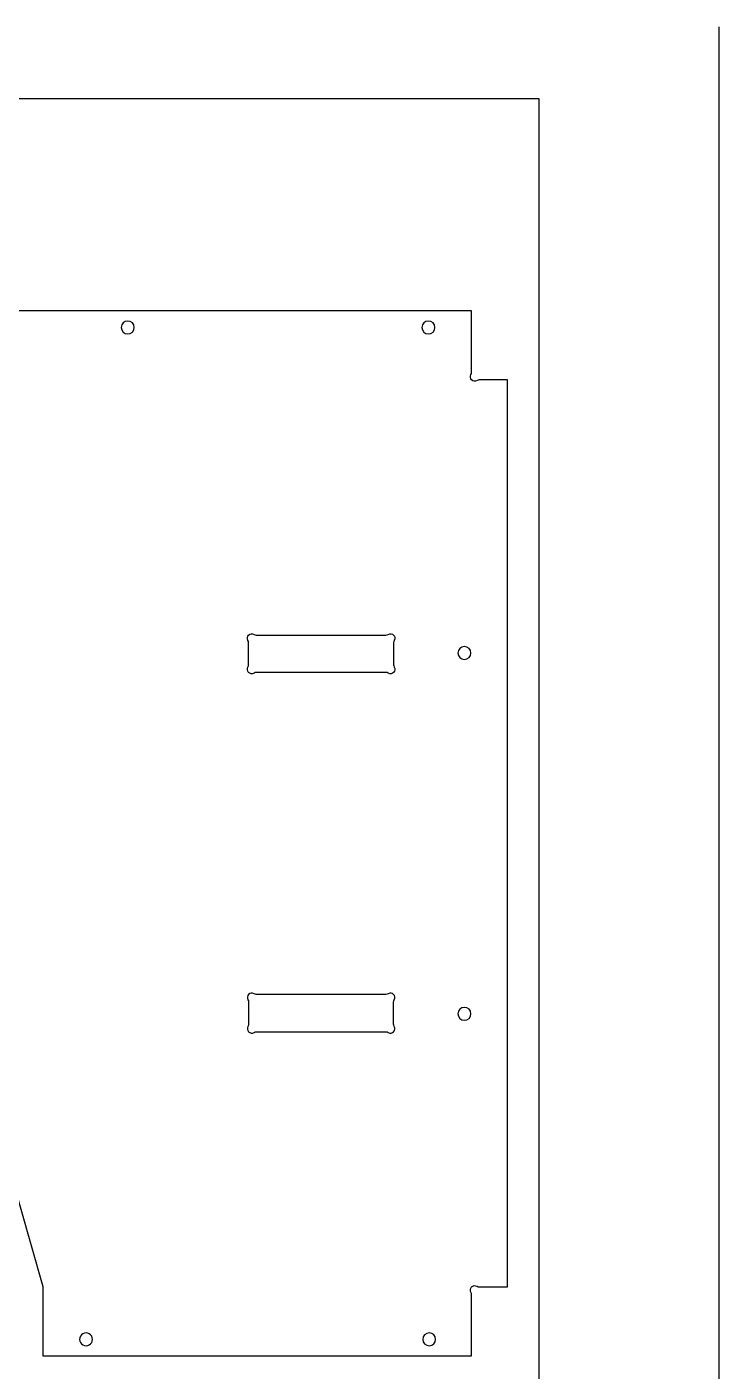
# Model space of a CAD drawing. Extents: x 150 to 6088, y 37 to 2750.
# Drawn here: x 2594 to 3075, y 1815 to 2750 of the extents above; entities that cross this region are included whole.
import ezdxf

# ---------------------------------------------------------------- set-up
doc = ezdxf.new("R2010")
doc.units = 0
for name, color, linetype in [('00_Layout', 7, 'CONTINUOUS'), ('02_Counture_inner_24_mm', 7, 'CONTINUOUS'), ('02_Counture_outer_24_mm', 7, 'CONTINUOUS'), ('02_Drill_milling_24_mm', 7, 'CONTINUOUS')]:
    doc.layers.add(name, color=color, linetype=linetype)

msp = doc.modelspace()

# ---------------------------------------------------------------- linework, layer by layer
at = {"layer": '00_Layout', "color": 7}
for p, q in [((3074.993252, 149.999639), (3074.993252, 2749.993976)), ((2949.993509, 2699.994087), (1699.996239, 2699.994087)), ((2949.993509, 200.007103), (2949.993509, 2699.994087))]:
    msp.add_line(p, q, dxfattribs=at)
at = {"layer": '02_Counture_inner_24_mm', "color": 2}
for p, q in [((2747.979286, 2306.197275), (2747.979286, 2321.527411)), ((2753.314068, 2326.86312), (2843.444449, 2326.86312)), ((2848.779231, 2321.527411), (2848.779231, 2306.197275)), ((2843.444449, 2300.862863), (2753.314068, 2300.862863)), ((2843.444449, 2076.862681), (2753.314068, 2076.862681)), ((2747.979286, 2071.527873), (2747.979286, 2056.198053)), ((2848.779231, 2056.198053), (2848.779231, 2071.527873)), ((2753.314068, 2050.863404), (2843.444449, 2050.863404))]:
    msp.add_line(p, q, dxfattribs=at)
for points in [[(2747.53267, 2323.117051), (2745.865534, 2325.848471), (2748.993431, 2328.976527), (2751.724984, 2327.309444)], [(2845.033533, 2327.309444), (2847.765085, 2328.976527), (2850.892983, 2325.848471), (2849.225847, 2323.117051)], [(2747.979286, 2321.527411), (2747.979286, 2322.088671), (2747.824769, 2322.638474), (2747.53267, 2323.117051)], [(2751.724984, 2327.309444), (2752.203614, 2327.017345), (2752.753417, 2326.862802), (2753.314068, 2326.86312)], [(2843.444449, 2326.86312), (2844.0051, 2326.86312), (2844.554903, 2327.017345), (2845.033533, 2327.309444)], [(2849.225847, 2323.117051), (2848.933748, 2322.638474), (2848.779231, 2322.088671), (2848.779231, 2321.527411)], [(2751.724984, 2300.416194), (2748.993431, 2298.749111), (2745.865534, 2301.877167), (2747.53267, 2304.608587)], [(2747.53267, 2304.608587), (2747.824769, 2305.087165), (2747.979286, 2305.636968), (2747.979286, 2306.197275)], [(2753.314068, 2300.862863), (2752.753417, 2300.862836), (2752.203614, 2300.708294), (2751.724984, 2300.416194)], [(2845.033533, 2300.416194), (2844.554903, 2300.708294), (2844.0051, 2300.862836), (2843.444449, 2300.862863)], [(2849.225847, 2304.608587), (2850.892983, 2301.877167), (2847.765085, 2298.749111), (2845.033533, 2300.416194)], [(2848.779231, 2306.197275), (2848.779231, 2305.636968), (2848.933748, 2305.087165), (2849.225847, 2304.608587)], [(2751.724984, 2077.309323), (2748.993431, 2078.976406), (2745.865534, 2075.84835), (2747.53267, 2073.11693)], [(2753.314068, 2076.862681), (2752.753417, 2076.862681), (2752.203614, 2077.017224), (2751.724984, 2077.309323)], [(2845.033533, 2077.309323), (2844.554903, 2077.017224), (2844.0051, 2076.862681), (2843.444449, 2076.862681)], [(2849.225847, 2073.11693), (2850.892983, 2075.84835), (2847.765085, 2078.976406), (2845.033533, 2077.309323)], [(2747.53267, 2073.11693), (2747.824769, 2072.638353), (2747.979286, 2072.08855), (2747.979286, 2071.527873)], [(2848.779231, 2071.527873), (2848.779231, 2072.08855), (2848.933748, 2072.638353), (2849.225847, 2073.11693)], [(2747.53267, 2054.609128), (2745.865534, 2051.877708), (2748.993431, 2048.749652), (2751.724984, 2050.416735)], [(2747.979286, 2056.198053), (2747.979286, 2055.637508), (2747.824769, 2055.087705), (2747.53267, 2054.609128)], [(2751.724984, 2050.416735), (2752.203614, 2050.708861), (2752.753417, 2050.863404), (2753.314068, 2050.863404)], [(2843.444449, 2050.863404), (2844.0051, 2050.863404), (2844.554903, 2050.708861), (2845.033533, 2050.416735)], [(2845.033533, 2050.416735), (2847.765085, 2048.749652), (2850.892983, 2051.877708), (2849.225847, 2054.609128)], [(2849.225847, 2054.609128), (2848.933748, 2055.087705), (2848.779231, 2055.637508), (2848.779231, 2056.198053)]]:
    msp.add_open_spline(points, degree=3, dxfattribs=at)
at = {"layer": '02_Counture_outer_24_mm', "color": 5}
for p, q in [((2902.979274, 2552.362065), (2424.979962, 2552.362065)), ((2902.979274, 2509.697214), (2902.979274, 2552.362065)), ((2902.979274, 2509.697214), (2902.979274, 2509.697214)), ((2424.979962, 2505.001743), (2604.862873, 1873.69945)), ((2927.980228, 2504.361903), (2908.314056, 2504.361903)), ((2927.980228, 1873.363774), (2927.980228, 2504.361903)), ((2604.979554, 1872.863501), (2604.979554, 1825.362456)), ((2908.314056, 1873.363774), (2927.980228, 1873.363774)), ((2902.979274, 1825.362456), (2902.979274, 1868.029151)), ((2604.979554, 1825.362456), (2902.979274, 1825.362456))]:
    msp.add_line(p, q, dxfattribs=at)
for points in [[(2906.724972, 2503.915234), (2903.99342, 2502.247489), (2900.864728, 2505.376022), (2902.532394, 2508.107865)], [(2902.532394, 2508.107865), (2902.824493, 2508.586681), (2902.979274, 2509.13651), (2902.979274, 2509.697214)], [(2908.314056, 2504.361903), (2907.753405, 2504.361903), (2907.203602, 2504.20736), (2906.724972, 2503.915234)], [(2604.862873, 1873.69945), (2604.940317, 1873.427724), (2604.979581, 1873.146419), (2604.979554, 1872.863501)], [(2902.532394, 1869.618049), (2900.864728, 1872.349655), (2903.99342, 1875.478187), (2906.724972, 1873.810443)], [(2906.724972, 1873.810443), (2907.203602, 1873.518317), (2907.753405, 1873.363774), (2908.314056, 1873.363774)], [(2902.979274, 1868.029151), (2902.979274, 1868.589696), (2902.824493, 1869.139499), (2902.532394, 1869.618049)]]:
    msp.add_open_spline(points, degree=3, dxfattribs=at)
at = {"layer": '02_Drill_milling_24_mm', "color": 6}
for p, q in [((2668.479575, 2540.862346), (2668.479575, 2540.862346)), ((2877.479317, 2540.862346), (2877.479317, 2540.862346)), ((2902.479212, 2314.362828), (2902.479212, 2314.362828)), ((2902.479212, 2063.363378), (2902.479212, 2063.363378)), ((2639.479664, 1836.863868), (2639.479664, 1836.863868)), ((2877.979114, 1836.863868), (2877.979114, 1836.863868))]:
    msp.add_line(p, q, dxfattribs=at)
for points in [[(2663.979684, 2545.332334), (2661.506116, 2545.332334), (2659.496284, 2543.335858), (2659.479793, 2540.862346)], [(2668.479575, 2540.862346), (2668.463084, 2543.335858), (2666.453252, 2545.332334), (2663.979684, 2545.332334)], [(2872.979293, 2545.359283), (2870.495203, 2545.359283), (2868.480973, 2543.346434), (2868.47927, 2540.862346)], [(2877.479317, 2540.862346), (2877.477613, 2543.346434), (2875.463383, 2545.359283), (2872.979293, 2545.359283)], [(2659.479793, 2540.862346), (2659.496284, 2538.388833), (2661.506116, 2536.392357), (2663.979684, 2536.392357)], [(2663.979684, 2536.392357), (2666.453252, 2536.392357), (2668.463084, 2538.388833), (2668.479575, 2540.862346)], [(2868.47927, 2540.862346), (2868.480973, 2538.378257), (2870.495203, 2536.365408), (2872.979293, 2536.365408)], [(2872.979293, 2536.365408), (2875.463383, 2536.365408), (2877.477613, 2538.378257), (2877.479317, 2540.862346)], [(2897.979189, 2318.859765), (2895.495099, 2318.859765), (2893.480869, 2316.846916), (2893.479165, 2314.362828)], [(2893.479165, 2314.362828), (2893.480869, 2311.878739), (2895.495099, 2309.86589), (2897.979189, 2309.86589)], [(2902.479212, 2314.362828), (2902.477509, 2316.846916), (2900.463279, 2318.859765), (2897.979189, 2318.859765)], [(2897.979189, 2309.86589), (2900.463279, 2309.86589), (2902.477509, 2311.878739), (2902.479212, 2314.362828)], [(2897.979189, 2067.860315), (2895.495099, 2067.860315), (2893.480869, 2065.847466), (2893.479165, 2063.363378)], [(2902.479212, 2063.363378), (2902.477509, 2065.847466), (2900.463279, 2067.860315), (2897.979189, 2067.860315)], [(2893.479165, 2063.363378), (2893.480869, 2060.879289), (2895.495099, 2058.866441), (2897.979189, 2058.866441)], [(2897.979189, 2058.866441), (2900.463279, 2058.866441), (2902.477509, 2060.879289), (2902.479212, 2063.363378)], [(2632.72955, 1840.761048), (2631.337221, 1839.957187), (2630.479511, 1838.47159), (2630.479511, 1836.863868)], [(2630.479511, 1836.863868), (2630.479511, 1835.256146), (2631.337221, 1833.770549), (2632.72955, 1832.966688)], [(2637.229626, 1840.761048), (2635.837298, 1841.564909), (2634.121878, 1841.564909), (2632.72955, 1840.761048)], [(2639.479664, 1836.863868), (2639.479664, 1838.47159), (2638.621955, 1839.957187), (2637.229626, 1840.761048)], [(2637.229626, 1832.966688), (2638.621955, 1833.770549), (2639.479664, 1835.256146), (2639.479664, 1836.863868)], [(2873.479222, 1841.333817), (2871.005669, 1841.333817), (2868.995844, 1839.337365), (2868.979331, 1836.863868)], [(2868.979331, 1836.863868), (2868.995844, 1834.390371), (2871.005669, 1832.393919), (2873.479222, 1832.393919)], [(2877.979114, 1836.863868), (2877.9626, 1839.337365), (2875.952775, 1841.333817), (2873.479222, 1841.333817)], [(2873.479222, 1832.393919), (2875.952775, 1832.393919), (2877.9626, 1834.390371), (2877.979114, 1836.863868)], [(2632.72955, 1832.966688), (2634.121878, 1832.162827), (2635.837298, 1832.162827), (2637.229626, 1832.966688)]]:
    msp.add_open_spline(points, degree=3, dxfattribs=at)

doc.saveas('drawing.dxf')
